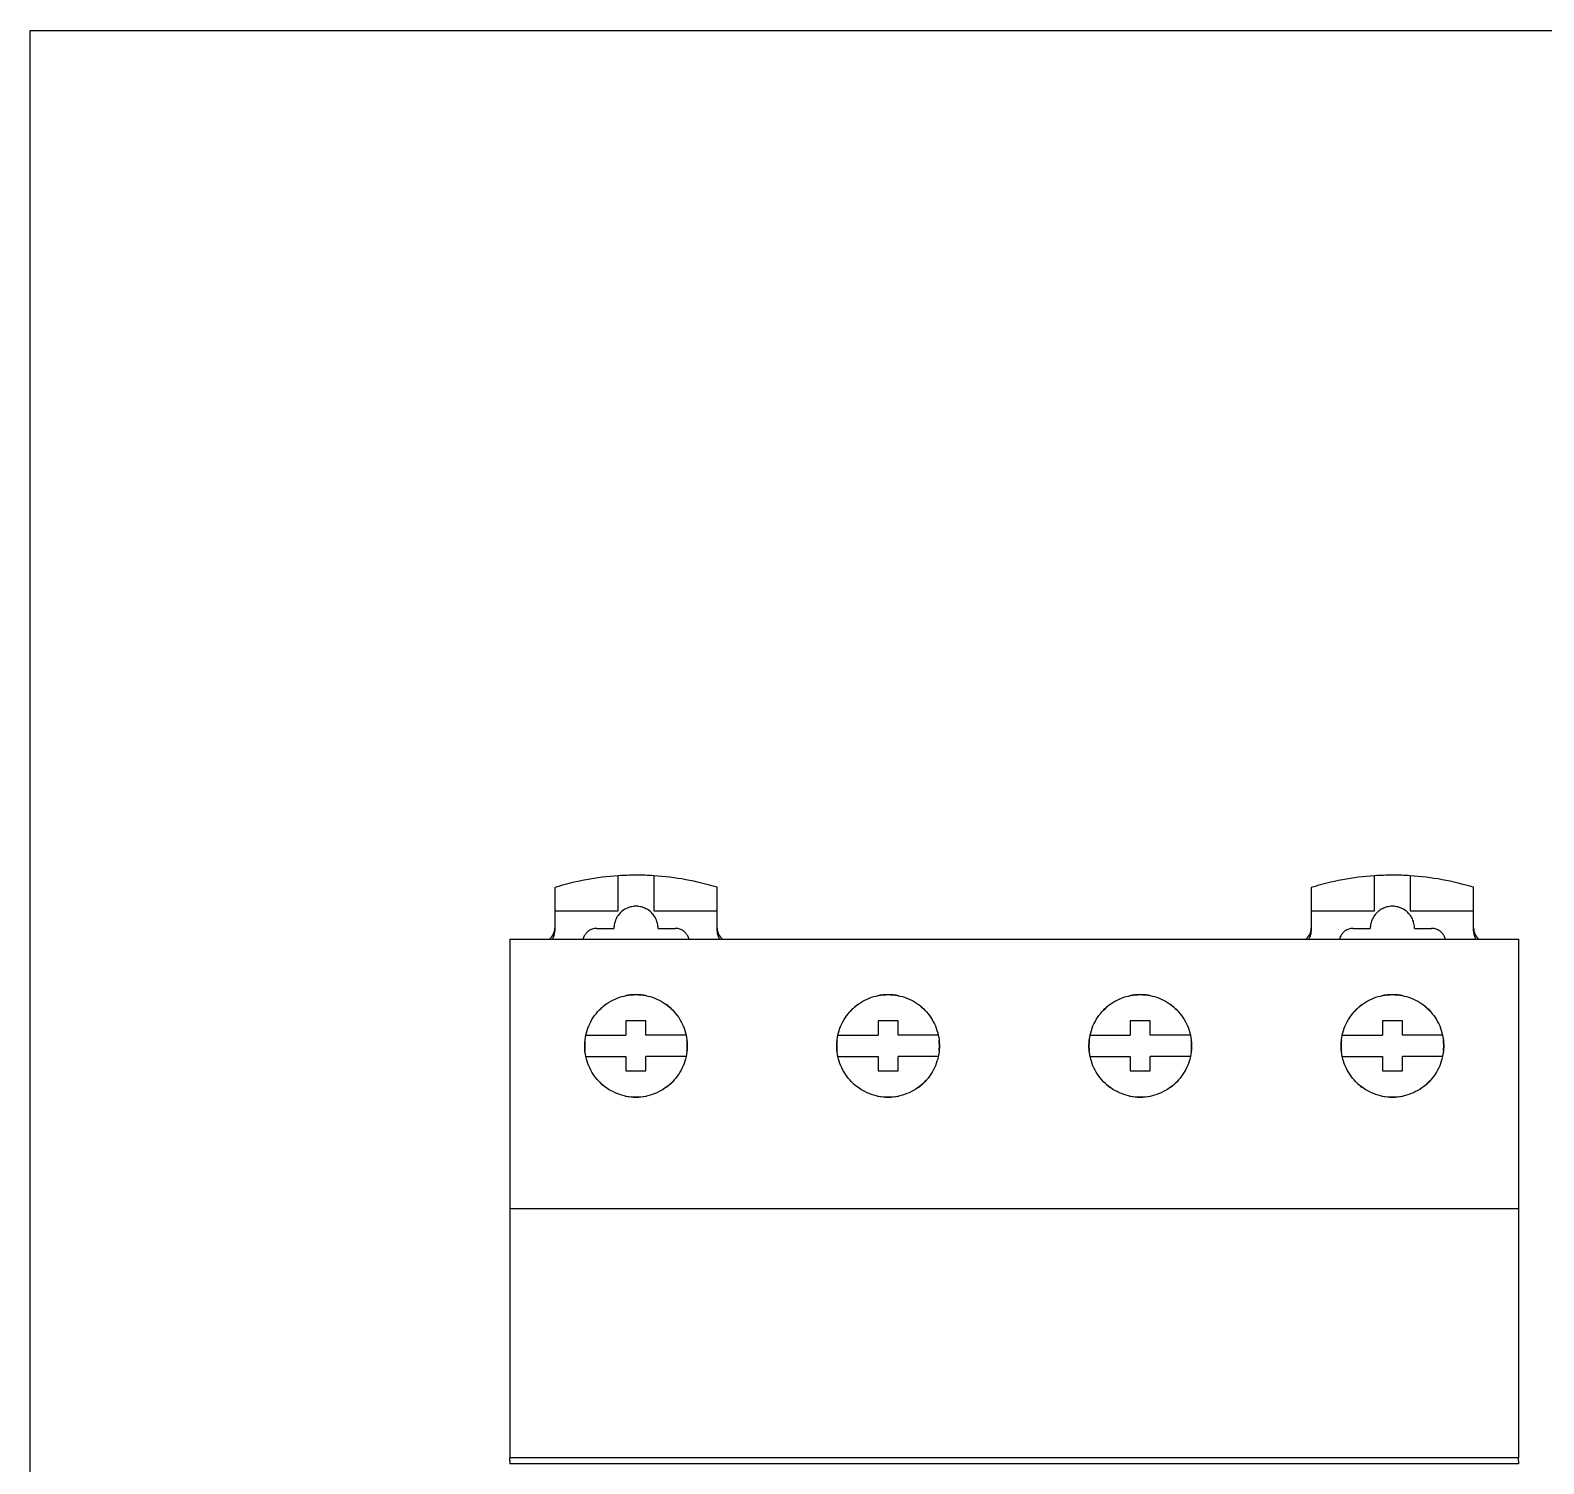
# Model space of a CAD drawing. Header units: millimetres. Extents: x 1019 to 1519, y 1262 to 1448.
# Drawn here: x 1484.95 to 1495.57, y 1376.61 to 1386.67 of the extents above; entities that cross this region are included whole.
import ezdxf

# ---------------------------------------------------------------- set-up
doc = ezdxf.new("R2010")
doc.units = ezdxf.units.MM

msp = doc.modelspace()

# ---------------------------------------------------------------- linework, layer by layer
for p, q in [((1489.074, 1380.494), (1489.074, 1380.74)), ((1489.324, 1380.74), (1489.324, 1380.494)), ((1494.384, 1380.494), (1494.384, 1380.74)), ((1494.634, 1380.74), (1494.634, 1380.494)), ((1488.629, 1380.658), (1488.629, 1380.494)), ((1489.769, 1380.494), (1489.769, 1380.659)), ((1493.939, 1380.658), (1493.939, 1380.494)), ((1495.079, 1380.494), (1495.079, 1380.659)), ((1488.629, 1380.494), (1489.074, 1380.494)), ((1488.629, 1380.494), (1488.629, 1380.351)), ((1488.629, 1380.494), (1489.074, 1380.494)), ((1488.629, 1380.494), (1488.629, 1380.494)), ((1489.074, 1380.494), (1489.074, 1380.494)), ((1489.105, 1380.494), (1489.098, 1380.489)), ((1489.113, 1380.5), (1489.105, 1380.494)), ((1489.121, 1380.505), (1489.113, 1380.5)), ((1489.129, 1380.509), (1489.121, 1380.505)), ((1489.137, 1380.513), (1489.129, 1380.509)), ((1489.145, 1380.516), (1489.137, 1380.513)), ((1489.154, 1380.519), (1489.145, 1380.516)), ((1489.162, 1380.522), (1489.154, 1380.519)), ((1489.17, 1380.523), (1489.162, 1380.522)), ((1489.179, 1380.525), (1489.17, 1380.523)), ((1489.187, 1380.526), (1489.179, 1380.525)), ((1489.195, 1380.526), (1489.187, 1380.526)), ((1489.203, 1380.526), (1489.195, 1380.526)), ((1489.211, 1380.526), (1489.203, 1380.526)), ((1489.219, 1380.525), (1489.211, 1380.526)), ((1489.228, 1380.523), (1489.219, 1380.525)), ((1489.236, 1380.522), (1489.228, 1380.523)), ((1489.245, 1380.519), (1489.236, 1380.522)), ((1489.253, 1380.516), (1489.245, 1380.519)), ((1489.261, 1380.513), (1489.253, 1380.516)), ((1489.269, 1380.509), (1489.261, 1380.513)), ((1489.277, 1380.505), (1489.269, 1380.509)), ((1489.285, 1380.5), (1489.277, 1380.505)), ((1489.293, 1380.494), (1489.285, 1380.5)), ((1489.3, 1380.489), (1489.293, 1380.494)), ((1489.324, 1380.494), (1489.769, 1380.494)), ((1489.324, 1380.494), (1489.769, 1380.494)), ((1489.324, 1380.494), (1489.324, 1380.494)), ((1489.769, 1380.494), (1489.769, 1380.494)), ((1489.769, 1380.351), (1489.769, 1380.494)), ((1493.939, 1380.494), (1494.384, 1380.494)), ((1493.939, 1380.494), (1493.939, 1380.351)), ((1493.939, 1380.494), (1494.384, 1380.494)), ((1493.939, 1380.494), (1493.939, 1380.494)), ((1494.384, 1380.494), (1494.384, 1380.494)), ((1494.415, 1380.494), (1494.408, 1380.489)), ((1494.423, 1380.5), (1494.415, 1380.494)), ((1494.431, 1380.505), (1494.423, 1380.5)), ((1494.439, 1380.509), (1494.431, 1380.505)), ((1494.447, 1380.513), (1494.439, 1380.509)), ((1494.455, 1380.516), (1494.447, 1380.513)), ((1494.464, 1380.519), (1494.455, 1380.516)), ((1494.472, 1380.522), (1494.464, 1380.519)), ((1494.48, 1380.523), (1494.472, 1380.522)), ((1494.489, 1380.525), (1494.48, 1380.523)), ((1494.497, 1380.526), (1494.489, 1380.525)), ((1494.505, 1380.526), (1494.497, 1380.526)), ((1494.513, 1380.526), (1494.505, 1380.526)), ((1494.521, 1380.526), (1494.513, 1380.526)), ((1494.529, 1380.525), (1494.521, 1380.526)), ((1494.538, 1380.523), (1494.529, 1380.525)), ((1494.546, 1380.522), (1494.538, 1380.523)), ((1494.555, 1380.519), (1494.546, 1380.522)), ((1494.563, 1380.516), (1494.555, 1380.519)), ((1494.571, 1380.513), (1494.563, 1380.516)), ((1494.579, 1380.509), (1494.571, 1380.513)), ((1494.587, 1380.505), (1494.579, 1380.509)), ((1494.595, 1380.5), (1494.587, 1380.505)), ((1494.603, 1380.494), (1494.595, 1380.5)), ((1494.61, 1380.489), (1494.603, 1380.494)), ((1494.634, 1380.494), (1495.079, 1380.494)), ((1494.634, 1380.494), (1495.079, 1380.494)), ((1494.634, 1380.494), (1494.634, 1380.494)), ((1495.079, 1380.494), (1495.079, 1380.494)), ((1495.079, 1380.351), (1495.079, 1380.494)), ((1489.045, 1380.387), (1489.044, 1380.379)), ((1489.046, 1380.395), (1489.045, 1380.387)), ((1489.048, 1380.404), (1489.046, 1380.395)), ((1489.05, 1380.412), (1489.048, 1380.404)), ((1489.052, 1380.421), (1489.05, 1380.412)), ((1489.055, 1380.429), (1489.052, 1380.421)), ((1489.059, 1380.437), (1489.055, 1380.429)), ((1489.063, 1380.445), (1489.059, 1380.437)), ((1489.068, 1380.453), (1489.063, 1380.445)), ((1489.073, 1380.461), (1489.068, 1380.453)), ((1489.079, 1380.468), (1489.073, 1380.461)), ((1489.085, 1380.476), (1489.079, 1380.468)), ((1489.091, 1380.482), (1489.085, 1380.476)), ((1489.098, 1380.489), (1489.091, 1380.482)), ((1489.307, 1380.482), (1489.3, 1380.489)), ((1489.313, 1380.476), (1489.307, 1380.482)), ((1489.32, 1380.468), (1489.313, 1380.476)), ((1489.325, 1380.461), (1489.32, 1380.468)), ((1489.33, 1380.453), (1489.325, 1380.461)), ((1489.335, 1380.445), (1489.33, 1380.453)), ((1489.339, 1380.437), (1489.335, 1380.445)), ((1489.343, 1380.429), (1489.339, 1380.437)), ((1489.346, 1380.421), (1489.343, 1380.429)), ((1489.348, 1380.412), (1489.346, 1380.421)), ((1489.35, 1380.404), (1489.348, 1380.412)), ((1489.352, 1380.395), (1489.35, 1380.404)), ((1489.353, 1380.387), (1489.352, 1380.395)), ((1489.354, 1380.379), (1489.353, 1380.387)), ((1494.355, 1380.387), (1494.354, 1380.379)), ((1494.356, 1380.395), (1494.355, 1380.387)), ((1494.358, 1380.404), (1494.356, 1380.395)), ((1494.36, 1380.412), (1494.358, 1380.404)), ((1494.362, 1380.421), (1494.36, 1380.412)), ((1494.365, 1380.429), (1494.362, 1380.421)), ((1494.369, 1380.437), (1494.365, 1380.429)), ((1494.373, 1380.445), (1494.369, 1380.437)), ((1494.378, 1380.453), (1494.373, 1380.445)), ((1494.383, 1380.461), (1494.378, 1380.453)), ((1494.389, 1380.468), (1494.383, 1380.461)), ((1494.395, 1380.476), (1494.389, 1380.468)), ((1494.401, 1380.482), (1494.395, 1380.476)), ((1494.408, 1380.489), (1494.401, 1380.482)), ((1494.617, 1380.482), (1494.61, 1380.489)), ((1494.623, 1380.476), (1494.617, 1380.482)), ((1494.63, 1380.468), (1494.623, 1380.476)), ((1494.635, 1380.461), (1494.63, 1380.468)), ((1494.64, 1380.453), (1494.635, 1380.461)), ((1494.645, 1380.445), (1494.64, 1380.453)), ((1494.649, 1380.437), (1494.645, 1380.445)), ((1494.653, 1380.429), (1494.649, 1380.437)), ((1494.656, 1380.421), (1494.653, 1380.429)), ((1494.658, 1380.412), (1494.656, 1380.421)), ((1494.66, 1380.404), (1494.658, 1380.412)), ((1494.662, 1380.395), (1494.66, 1380.404)), ((1494.663, 1380.387), (1494.662, 1380.395)), ((1494.664, 1380.379), (1494.663, 1380.387)), ((1488.314, 1380.294), (1488.314, 1378.404)), ((1488.314, 1380.294), (1495.394, 1380.294)), ((1488.611, 1380.294), (1488.615, 1380.299)), ((1488.615, 1380.299), (1488.618, 1380.304)), ((1488.618, 1380.304), (1488.62, 1380.31)), ((1488.62, 1380.31), (1488.623, 1380.316)), ((1488.623, 1380.316), (1488.625, 1380.322)), ((1488.625, 1380.322), (1488.627, 1380.328)), ((1488.627, 1380.328), (1488.628, 1380.335)), ((1488.628, 1380.335), (1488.629, 1380.343)), ((1488.629, 1380.343), (1488.629, 1380.351)), ((1488.829, 1380.3), (1488.827, 1380.294)), ((1488.831, 1380.306), (1488.829, 1380.3)), ((1488.833, 1380.312), (1488.831, 1380.306)), ((1488.836, 1380.318), (1488.833, 1380.312)), ((1488.839, 1380.323), (1488.836, 1380.318)), ((1488.842, 1380.328), (1488.839, 1380.323)), ((1488.846, 1380.333), (1488.842, 1380.328)), ((1488.85, 1380.337), (1488.846, 1380.333)), ((1488.854, 1380.342), (1488.85, 1380.337)), ((1488.858, 1380.346), (1488.854, 1380.342)), ((1488.863, 1380.35), (1488.858, 1380.346)), ((1488.868, 1380.354), (1488.863, 1380.35)), ((1488.873, 1380.357), (1488.868, 1380.354)), ((1488.879, 1380.36), (1488.873, 1380.357)), ((1488.885, 1380.363), (1488.879, 1380.36)), ((1488.892, 1380.365), (1488.885, 1380.363)), ((1488.899, 1380.368), (1488.892, 1380.365)), ((1488.907, 1380.369), (1488.899, 1380.368)), ((1488.915, 1380.37), (1488.907, 1380.369)), ((1488.924, 1380.371), (1488.915, 1380.37)), ((1488.924, 1380.371), (1489.044, 1380.371)), ((1489.044, 1380.379), (1489.044, 1380.371)), ((1489.354, 1380.371), (1489.354, 1380.379)), ((1489.354, 1380.371), (1489.474, 1380.371)), ((1489.483, 1380.37), (1489.474, 1380.371)), ((1489.492, 1380.369), (1489.483, 1380.37)), ((1489.499, 1380.368), (1489.492, 1380.369)), ((1489.506, 1380.365), (1489.499, 1380.368)), ((1489.513, 1380.363), (1489.506, 1380.365)), ((1489.519, 1380.36), (1489.513, 1380.363)), ((1489.525, 1380.357), (1489.519, 1380.36)), ((1489.53, 1380.354), (1489.525, 1380.357)), ((1489.535, 1380.35), (1489.53, 1380.354)), ((1489.54, 1380.346), (1489.535, 1380.35)), ((1489.544, 1380.342), (1489.54, 1380.346)), ((1489.548, 1380.337), (1489.544, 1380.342)), ((1489.552, 1380.333), (1489.548, 1380.337)), ((1489.556, 1380.328), (1489.552, 1380.333)), ((1489.559, 1380.323), (1489.556, 1380.328)), ((1489.562, 1380.318), (1489.559, 1380.323)), ((1489.565, 1380.312), (1489.562, 1380.318)), ((1489.567, 1380.306), (1489.565, 1380.312)), ((1489.57, 1380.3), (1489.567, 1380.306)), ((1489.571, 1380.294), (1489.57, 1380.3)), ((1489.769, 1380.351), (1489.769, 1380.343)), ((1489.769, 1380.343), (1489.77, 1380.335)), ((1489.77, 1380.335), (1489.771, 1380.328)), ((1489.771, 1380.328), (1489.773, 1380.322)), ((1489.773, 1380.322), (1489.775, 1380.316)), ((1489.775, 1380.316), (1489.778, 1380.31)), ((1489.778, 1380.31), (1489.78, 1380.304)), ((1489.78, 1380.304), (1489.783, 1380.299)), ((1489.783, 1380.299), (1489.787, 1380.294)), ((1493.921, 1380.294), (1493.925, 1380.299)), ((1493.925, 1380.299), (1493.928, 1380.304)), ((1493.928, 1380.304), (1493.93, 1380.31)), ((1493.93, 1380.31), (1493.933, 1380.316)), ((1493.933, 1380.316), (1493.935, 1380.322)), ((1493.935, 1380.322), (1493.937, 1380.328)), ((1493.937, 1380.328), (1493.938, 1380.335)), ((1493.938, 1380.335), (1493.939, 1380.343)), ((1493.939, 1380.343), (1493.939, 1380.351)), ((1494.139, 1380.3), (1494.137, 1380.294)), ((1494.141, 1380.306), (1494.139, 1380.3)), ((1494.143, 1380.312), (1494.141, 1380.306)), ((1494.146, 1380.318), (1494.143, 1380.312)), ((1494.149, 1380.323), (1494.146, 1380.318)), ((1494.152, 1380.328), (1494.149, 1380.323)), ((1494.156, 1380.333), (1494.152, 1380.328)), ((1494.16, 1380.337), (1494.156, 1380.333)), ((1494.164, 1380.342), (1494.16, 1380.337)), ((1494.168, 1380.346), (1494.164, 1380.342)), ((1494.173, 1380.35), (1494.168, 1380.346)), ((1494.178, 1380.354), (1494.173, 1380.35)), ((1494.183, 1380.357), (1494.178, 1380.354)), ((1494.189, 1380.36), (1494.183, 1380.357)), ((1494.195, 1380.363), (1494.189, 1380.36)), ((1494.202, 1380.365), (1494.195, 1380.363)), ((1494.209, 1380.368), (1494.202, 1380.365)), ((1494.217, 1380.369), (1494.209, 1380.368)), ((1494.225, 1380.37), (1494.217, 1380.369)), ((1494.234, 1380.371), (1494.225, 1380.37)), ((1494.234, 1380.371), (1494.354, 1380.371)), ((1494.354, 1380.379), (1494.354, 1380.371)), ((1494.664, 1380.371), (1494.664, 1380.379)), ((1494.664, 1380.371), (1494.784, 1380.371)), ((1494.793, 1380.37), (1494.784, 1380.371)), ((1494.802, 1380.369), (1494.793, 1380.37)), ((1494.809, 1380.368), (1494.802, 1380.369)), ((1494.816, 1380.365), (1494.809, 1380.368)), ((1494.823, 1380.363), (1494.816, 1380.365)), ((1494.829, 1380.36), (1494.823, 1380.363)), ((1494.835, 1380.357), (1494.829, 1380.36)), ((1494.84, 1380.354), (1494.835, 1380.357)), ((1494.845, 1380.35), (1494.84, 1380.354)), ((1494.85, 1380.346), (1494.845, 1380.35)), ((1494.854, 1380.342), (1494.85, 1380.346)), ((1494.858, 1380.337), (1494.854, 1380.342)), ((1494.862, 1380.333), (1494.858, 1380.337)), ((1494.866, 1380.328), (1494.862, 1380.333)), ((1494.869, 1380.323), (1494.866, 1380.328)), ((1494.872, 1380.318), (1494.869, 1380.323)), ((1494.875, 1380.312), (1494.872, 1380.318)), ((1494.877, 1380.306), (1494.875, 1380.312)), ((1494.88, 1380.3), (1494.877, 1380.306)), ((1494.881, 1380.294), (1494.88, 1380.3)), ((1495.079, 1380.351), (1495.079, 1380.343)), ((1495.079, 1380.343), (1495.08, 1380.335)), ((1495.08, 1380.335), (1495.081, 1380.328)), ((1495.081, 1380.328), (1495.083, 1380.322)), ((1495.083, 1380.322), (1495.085, 1380.316)), ((1495.085, 1380.316), (1495.088, 1380.31)), ((1495.088, 1380.31), (1495.09, 1380.304)), ((1495.09, 1380.304), (1495.093, 1380.299)), ((1495.093, 1380.299), (1495.097, 1380.294)), ((1495.394, 1380.294), (1495.394, 1378.404)), ((1489.007, 1379.85), (1489.022, 1379.859)), ((1489.022, 1379.859), (1489.036, 1379.867)), ((1489.036, 1379.867), (1489.052, 1379.874)), ((1489.052, 1379.874), (1489.067, 1379.881)), ((1489.067, 1379.881), (1489.083, 1379.887)), ((1489.083, 1379.887), (1489.099, 1379.892)), ((1489.099, 1379.892), (1489.116, 1379.896)), ((1489.116, 1379.896), (1489.132, 1379.9)), ((1489.132, 1379.9), (1489.149, 1379.902)), ((1489.149, 1379.902), (1489.165, 1379.904)), ((1489.165, 1379.904), (1489.182, 1379.905)), ((1489.182, 1379.905), (1489.199, 1379.906)), ((1489.199, 1379.906), (1489.216, 1379.905)), ((1489.216, 1379.905), (1489.233, 1379.904)), ((1489.233, 1379.904), (1489.249, 1379.902)), ((1489.249, 1379.902), (1489.266, 1379.9)), ((1489.266, 1379.9), (1489.282, 1379.896)), ((1489.282, 1379.896), (1489.299, 1379.892)), ((1489.299, 1379.892), (1489.315, 1379.887)), ((1489.315, 1379.887), (1489.331, 1379.881)), ((1489.331, 1379.881), (1489.346, 1379.874)), ((1489.346, 1379.874), (1489.362, 1379.867)), ((1489.362, 1379.867), (1489.376, 1379.859)), ((1489.376, 1379.859), (1489.391, 1379.85)), ((1490.777, 1379.85), (1490.791, 1379.859)), ((1490.791, 1379.859), (1490.806, 1379.867)), ((1490.806, 1379.867), (1490.822, 1379.874)), ((1490.822, 1379.874), (1490.837, 1379.881)), ((1490.837, 1379.881), (1490.853, 1379.887)), ((1490.853, 1379.887), (1490.869, 1379.892)), ((1490.869, 1379.892), (1490.886, 1379.896)), ((1490.886, 1379.896), (1490.902, 1379.9)), ((1490.902, 1379.9), (1490.919, 1379.902)), ((1490.919, 1379.902), (1490.935, 1379.904)), ((1490.935, 1379.904), (1490.952, 1379.905)), ((1490.952, 1379.905), (1490.969, 1379.906)), ((1490.969, 1379.906), (1490.986, 1379.905)), ((1490.986, 1379.905), (1491.003, 1379.904)), ((1491.003, 1379.904), (1491.019, 1379.902)), ((1491.019, 1379.902), (1491.036, 1379.9)), ((1491.036, 1379.9), (1491.052, 1379.896)), ((1491.052, 1379.896), (1491.069, 1379.892)), ((1491.069, 1379.892), (1491.085, 1379.887)), ((1491.085, 1379.887), (1491.101, 1379.881)), ((1491.101, 1379.881), (1491.116, 1379.874)), ((1491.116, 1379.874), (1491.132, 1379.867)), ((1491.132, 1379.867), (1491.147, 1379.859)), ((1491.147, 1379.859), (1491.161, 1379.85)), ((1492.547, 1379.85), (1492.561, 1379.859)), ((1492.561, 1379.859), (1492.576, 1379.867)), ((1492.576, 1379.867), (1492.592, 1379.874)), ((1492.592, 1379.874), (1492.607, 1379.881)), ((1492.607, 1379.881), (1492.623, 1379.887)), ((1492.623, 1379.887), (1492.639, 1379.892)), ((1492.639, 1379.892), (1492.656, 1379.896)), ((1492.656, 1379.896), (1492.672, 1379.9)), ((1492.672, 1379.9), (1492.689, 1379.902)), ((1492.689, 1379.902), (1492.705, 1379.904)), ((1492.705, 1379.904), (1492.722, 1379.905)), ((1492.722, 1379.905), (1492.739, 1379.906)), ((1492.739, 1379.906), (1492.756, 1379.905)), ((1492.756, 1379.905), (1492.773, 1379.904)), ((1492.773, 1379.904), (1492.789, 1379.902)), ((1492.789, 1379.902), (1492.806, 1379.9)), ((1492.806, 1379.9), (1492.822, 1379.896)), ((1492.822, 1379.896), (1492.839, 1379.892)), ((1492.839, 1379.892), (1492.855, 1379.887)), ((1492.855, 1379.887), (1492.871, 1379.881)), ((1492.871, 1379.881), (1492.886, 1379.874)), ((1492.886, 1379.874), (1492.902, 1379.867)), ((1492.902, 1379.867), (1492.917, 1379.859)), ((1492.917, 1379.859), (1492.931, 1379.85)), ((1494.317, 1379.85), (1494.331, 1379.859)), ((1494.331, 1379.859), (1494.346, 1379.867)), ((1494.346, 1379.867), (1494.362, 1379.874)), ((1494.362, 1379.874), (1494.377, 1379.881)), ((1494.377, 1379.881), (1494.393, 1379.887)), ((1494.393, 1379.887), (1494.409, 1379.892)), ((1494.409, 1379.892), (1494.426, 1379.896)), ((1494.426, 1379.896), (1494.442, 1379.9)), ((1494.442, 1379.9), (1494.459, 1379.902)), ((1494.459, 1379.902), (1494.475, 1379.904)), ((1494.475, 1379.904), (1494.492, 1379.905)), ((1494.492, 1379.905), (1494.509, 1379.906)), ((1494.509, 1379.906), (1494.526, 1379.905)), ((1494.526, 1379.905), (1494.543, 1379.904)), ((1494.543, 1379.904), (1494.559, 1379.902)), ((1494.559, 1379.902), (1494.576, 1379.9)), ((1494.576, 1379.9), (1494.592, 1379.896)), ((1494.592, 1379.896), (1494.609, 1379.892)), ((1494.609, 1379.892), (1494.625, 1379.887)), ((1494.625, 1379.887), (1494.641, 1379.881)), ((1494.641, 1379.881), (1494.656, 1379.874)), ((1494.656, 1379.874), (1494.672, 1379.867)), ((1494.672, 1379.867), (1494.687, 1379.859)), ((1494.687, 1379.859), (1494.701, 1379.85)), ((1488.899, 1379.745), (1488.909, 1379.759)), ((1488.909, 1379.759), (1488.919, 1379.772)), ((1488.919, 1379.772), (1488.93, 1379.785)), ((1488.93, 1379.785), (1488.942, 1379.798)), ((1488.942, 1379.798), (1488.954, 1379.809)), ((1488.954, 1379.809), (1488.966, 1379.821)), ((1488.966, 1379.821), (1488.979, 1379.831)), ((1488.979, 1379.831), (1488.993, 1379.841)), ((1488.993, 1379.841), (1489.007, 1379.85)), ((1489.391, 1379.85), (1489.405, 1379.841)), ((1489.405, 1379.841), (1489.419, 1379.831)), ((1489.419, 1379.831), (1489.432, 1379.821)), ((1489.432, 1379.821), (1489.444, 1379.809)), ((1489.444, 1379.809), (1489.456, 1379.798)), ((1489.456, 1379.798), (1489.468, 1379.785)), ((1489.468, 1379.785), (1489.479, 1379.772)), ((1489.479, 1379.772), (1489.489, 1379.759)), ((1489.489, 1379.759), (1489.499, 1379.745)), ((1490.669, 1379.745), (1490.679, 1379.759)), ((1490.679, 1379.759), (1490.689, 1379.772)), ((1490.689, 1379.772), (1490.7, 1379.785)), ((1490.7, 1379.785), (1490.711, 1379.797)), ((1490.711, 1379.797), (1490.724, 1379.809)), ((1490.724, 1379.809), (1490.736, 1379.82)), ((1490.736, 1379.82), (1490.749, 1379.831)), ((1490.749, 1379.831), (1490.763, 1379.841)), ((1490.763, 1379.841), (1490.777, 1379.85)), ((1491.161, 1379.85), (1491.175, 1379.841)), ((1491.175, 1379.841), (1491.189, 1379.831)), ((1491.189, 1379.831), (1491.202, 1379.82)), ((1491.202, 1379.82), (1491.214, 1379.809)), ((1491.214, 1379.809), (1491.227, 1379.797)), ((1491.227, 1379.797), (1491.238, 1379.785)), ((1491.238, 1379.785), (1491.249, 1379.772)), ((1491.249, 1379.772), (1491.259, 1379.759)), ((1491.259, 1379.759), (1491.269, 1379.745)), ((1492.439, 1379.745), (1492.449, 1379.759)), ((1492.449, 1379.759), (1492.459, 1379.772)), ((1492.459, 1379.772), (1492.47, 1379.785)), ((1492.47, 1379.785), (1492.481, 1379.797)), ((1492.481, 1379.797), (1492.494, 1379.809)), ((1492.494, 1379.809), (1492.506, 1379.82)), ((1492.506, 1379.82), (1492.519, 1379.831)), ((1492.519, 1379.831), (1492.533, 1379.841)), ((1492.533, 1379.841), (1492.547, 1379.85)), ((1492.931, 1379.85), (1492.945, 1379.841)), ((1492.945, 1379.841), (1492.959, 1379.831)), ((1492.959, 1379.831), (1492.972, 1379.82)), ((1492.972, 1379.82), (1492.984, 1379.809)), ((1492.984, 1379.809), (1492.996, 1379.798)), ((1492.996, 1379.798), (1493.008, 1379.785)), ((1493.008, 1379.785), (1493.019, 1379.772)), ((1493.019, 1379.772), (1493.029, 1379.759)), ((1493.029, 1379.759), (1493.039, 1379.745)), ((1494.209, 1379.745), (1494.219, 1379.759)), ((1494.219, 1379.759), (1494.229, 1379.772)), ((1494.229, 1379.772), (1494.24, 1379.785)), ((1494.24, 1379.785), (1494.252, 1379.797)), ((1494.252, 1379.797), (1494.264, 1379.809)), ((1494.264, 1379.809), (1494.276, 1379.82)), ((1494.276, 1379.82), (1494.289, 1379.831)), ((1494.289, 1379.831), (1494.303, 1379.841)), ((1494.303, 1379.841), (1494.317, 1379.85)), ((1494.701, 1379.85), (1494.715, 1379.841)), ((1494.715, 1379.841), (1494.729, 1379.831)), ((1494.729, 1379.831), (1494.742, 1379.82)), ((1494.742, 1379.82), (1494.754, 1379.809)), ((1494.754, 1379.809), (1494.766, 1379.798)), ((1494.766, 1379.798), (1494.778, 1379.785)), ((1494.778, 1379.785), (1494.789, 1379.772)), ((1494.789, 1379.772), (1494.799, 1379.759)), ((1494.799, 1379.759), (1494.809, 1379.745)), ((1488.851, 1379.638), (1488.856, 1379.654)), ((1488.856, 1379.654), (1488.861, 1379.67)), ((1488.861, 1379.67), (1488.867, 1379.686)), ((1488.867, 1379.686), (1488.874, 1379.701)), ((1488.874, 1379.701), (1488.882, 1379.716)), ((1488.882, 1379.716), (1488.89, 1379.731)), ((1488.89, 1379.731), (1488.899, 1379.745)), ((1489.129, 1379.721), (1489.129, 1379.621)), ((1489.269, 1379.721), (1489.129, 1379.721)), ((1489.269, 1379.621), (1489.269, 1379.721)), ((1489.499, 1379.745), (1489.508, 1379.731)), ((1489.508, 1379.731), (1489.516, 1379.716)), ((1489.516, 1379.716), (1489.524, 1379.701)), ((1489.524, 1379.701), (1489.531, 1379.686)), ((1489.531, 1379.686), (1489.537, 1379.67)), ((1489.537, 1379.67), (1489.542, 1379.654)), ((1489.542, 1379.654), (1489.547, 1379.638)), ((1490.621, 1379.638), (1490.626, 1379.654)), ((1490.626, 1379.654), (1490.631, 1379.67)), ((1490.631, 1379.67), (1490.637, 1379.686)), ((1490.637, 1379.686), (1490.644, 1379.701)), ((1490.644, 1379.701), (1490.652, 1379.716)), ((1490.652, 1379.716), (1490.66, 1379.731)), ((1490.66, 1379.731), (1490.669, 1379.745)), ((1490.899, 1379.721), (1490.899, 1379.621)), ((1491.039, 1379.721), (1490.899, 1379.721)), ((1491.039, 1379.621), (1491.039, 1379.721)), ((1491.269, 1379.745), (1491.278, 1379.731)), ((1491.278, 1379.731), (1491.286, 1379.716)), ((1491.286, 1379.716), (1491.294, 1379.701)), ((1491.294, 1379.701), (1491.301, 1379.686)), ((1491.301, 1379.686), (1491.307, 1379.67)), ((1491.307, 1379.67), (1491.312, 1379.654)), ((1491.312, 1379.654), (1491.317, 1379.638)), ((1492.391, 1379.638), (1492.396, 1379.654)), ((1492.396, 1379.654), (1492.401, 1379.67)), ((1492.401, 1379.67), (1492.407, 1379.686)), ((1492.407, 1379.686), (1492.414, 1379.701)), ((1492.414, 1379.701), (1492.422, 1379.716)), ((1492.422, 1379.716), (1492.43, 1379.731)), ((1492.43, 1379.731), (1492.439, 1379.745)), ((1492.669, 1379.721), (1492.669, 1379.621)), ((1492.809, 1379.721), (1492.669, 1379.721)), ((1492.809, 1379.621), (1492.809, 1379.721)), ((1493.039, 1379.745), (1493.048, 1379.731)), ((1493.048, 1379.731), (1493.056, 1379.716)), ((1493.056, 1379.716), (1493.064, 1379.701)), ((1493.064, 1379.701), (1493.071, 1379.686)), ((1493.071, 1379.686), (1493.077, 1379.67)), ((1493.077, 1379.67), (1493.082, 1379.654)), ((1493.082, 1379.654), (1493.087, 1379.638)), ((1494.161, 1379.638), (1494.166, 1379.654)), ((1494.166, 1379.654), (1494.171, 1379.67)), ((1494.171, 1379.67), (1494.177, 1379.686)), ((1494.177, 1379.686), (1494.184, 1379.701)), ((1494.184, 1379.701), (1494.192, 1379.716)), ((1494.192, 1379.716), (1494.2, 1379.731)), ((1494.2, 1379.731), (1494.209, 1379.745)), ((1494.439, 1379.721), (1494.439, 1379.621)), ((1494.579, 1379.721), (1494.439, 1379.721)), ((1494.579, 1379.621), (1494.579, 1379.721)), ((1494.809, 1379.745), (1494.818, 1379.731)), ((1494.818, 1379.731), (1494.826, 1379.716)), ((1494.826, 1379.716), (1494.834, 1379.701)), ((1494.834, 1379.701), (1494.841, 1379.686)), ((1494.841, 1379.686), (1494.847, 1379.67)), ((1494.847, 1379.67), (1494.852, 1379.654)), ((1494.852, 1379.654), (1494.857, 1379.638)), ((1488.839, 1379.555), (1488.84, 1379.571)), ((1488.839, 1379.538), (1488.839, 1379.555)), ((1488.84, 1379.521), (1488.839, 1379.538)), ((1488.84, 1379.571), (1488.842, 1379.588)), ((1488.842, 1379.588), (1488.844, 1379.605)), ((1488.844, 1379.605), (1488.847, 1379.622)), ((1488.847, 1379.622), (1488.851, 1379.638)), ((1488.847, 1379.621), (1489.129, 1379.621)), ((1489.551, 1379.621), (1489.269, 1379.621)), ((1489.547, 1379.638), (1489.551, 1379.622)), ((1489.551, 1379.622), (1489.554, 1379.605)), ((1489.554, 1379.605), (1489.557, 1379.588)), ((1489.557, 1379.588), (1489.558, 1379.571)), ((1489.558, 1379.571), (1489.559, 1379.555)), ((1489.559, 1379.538), (1489.558, 1379.521)), ((1489.559, 1379.555), (1489.559, 1379.538)), ((1490.609, 1379.554), (1490.61, 1379.571)), ((1490.609, 1379.538), (1490.609, 1379.554)), ((1490.61, 1379.521), (1490.609, 1379.538)), ((1490.61, 1379.571), (1490.611, 1379.588)), ((1490.611, 1379.588), (1490.614, 1379.605)), ((1490.614, 1379.605), (1490.617, 1379.621)), ((1490.617, 1379.621), (1490.621, 1379.638)), ((1490.617, 1379.621), (1490.899, 1379.621)), ((1491.321, 1379.621), (1491.039, 1379.621)), ((1491.317, 1379.638), (1491.321, 1379.622)), ((1491.321, 1379.622), (1491.324, 1379.605)), ((1491.324, 1379.605), (1491.327, 1379.588)), ((1491.327, 1379.588), (1491.328, 1379.571)), ((1491.328, 1379.571), (1491.329, 1379.555)), ((1491.329, 1379.538), (1491.328, 1379.521)), ((1491.329, 1379.555), (1491.329, 1379.538)), ((1492.379, 1379.554), (1492.38, 1379.571)), ((1492.379, 1379.537), (1492.379, 1379.554)), ((1492.38, 1379.521), (1492.379, 1379.537)), ((1492.38, 1379.571), (1492.381, 1379.588)), ((1492.381, 1379.588), (1492.384, 1379.605)), ((1492.384, 1379.605), (1492.387, 1379.621)), ((1492.387, 1379.621), (1492.391, 1379.638)), ((1492.387, 1379.621), (1492.669, 1379.621)), ((1493.091, 1379.621), (1492.809, 1379.621)), ((1493.087, 1379.638), (1493.091, 1379.622)), ((1493.091, 1379.622), (1493.094, 1379.605)), ((1493.094, 1379.605), (1493.097, 1379.588)), ((1493.097, 1379.588), (1493.098, 1379.571)), ((1493.098, 1379.571), (1493.099, 1379.555)), ((1493.099, 1379.538), (1493.098, 1379.521)), ((1493.099, 1379.555), (1493.099, 1379.538)), ((1494.149, 1379.554), (1494.15, 1379.571)), ((1494.149, 1379.537), (1494.149, 1379.554)), ((1494.15, 1379.521), (1494.149, 1379.537)), ((1494.15, 1379.571), (1494.151, 1379.588)), ((1494.151, 1379.588), (1494.154, 1379.605)), ((1494.154, 1379.605), (1494.157, 1379.621)), ((1494.157, 1379.621), (1494.161, 1379.638)), ((1494.157, 1379.621), (1494.439, 1379.621)), ((1494.861, 1379.621), (1494.579, 1379.621)), ((1494.857, 1379.638), (1494.861, 1379.622)), ((1494.861, 1379.622), (1494.864, 1379.605)), ((1494.864, 1379.605), (1494.867, 1379.588)), ((1494.867, 1379.588), (1494.868, 1379.571)), ((1494.868, 1379.571), (1494.869, 1379.555)), ((1494.869, 1379.538), (1494.868, 1379.521)), ((1494.869, 1379.555), (1494.869, 1379.538)), ((1488.841, 1379.504), (1488.84, 1379.521)), ((1488.844, 1379.487), (1488.841, 1379.504)), ((1488.847, 1379.471), (1488.844, 1379.487)), ((1488.851, 1379.454), (1488.847, 1379.471)), ((1488.847, 1379.471), (1489.129, 1379.471)), ((1488.856, 1379.438), (1488.851, 1379.454)), ((1488.861, 1379.422), (1488.856, 1379.438)), ((1489.129, 1379.471), (1489.129, 1379.371)), ((1489.551, 1379.471), (1489.269, 1379.471)), ((1489.269, 1379.371), (1489.269, 1379.471)), ((1489.542, 1379.438), (1489.537, 1379.422)), ((1489.547, 1379.454), (1489.542, 1379.438)), ((1489.551, 1379.471), (1489.547, 1379.454)), ((1489.554, 1379.487), (1489.551, 1379.471)), ((1489.557, 1379.504), (1489.554, 1379.487)), ((1489.558, 1379.521), (1489.557, 1379.504)), ((1490.611, 1379.504), (1490.61, 1379.521)), ((1490.614, 1379.487), (1490.611, 1379.504)), ((1490.617, 1379.471), (1490.614, 1379.487)), ((1490.621, 1379.454), (1490.617, 1379.471)), ((1490.617, 1379.471), (1490.899, 1379.471)), ((1490.626, 1379.438), (1490.621, 1379.454)), ((1490.631, 1379.422), (1490.626, 1379.438)), ((1490.899, 1379.471), (1490.899, 1379.371)), ((1491.321, 1379.471), (1491.039, 1379.471)), ((1491.039, 1379.371), (1491.039, 1379.471)), ((1491.312, 1379.438), (1491.307, 1379.422)), ((1491.317, 1379.454), (1491.312, 1379.438)), ((1491.321, 1379.471), (1491.317, 1379.454)), ((1491.324, 1379.487), (1491.321, 1379.471)), ((1491.327, 1379.504), (1491.324, 1379.487)), ((1491.328, 1379.521), (1491.327, 1379.504)), ((1492.381, 1379.504), (1492.38, 1379.521)), ((1492.384, 1379.487), (1492.381, 1379.504)), ((1492.387, 1379.471), (1492.384, 1379.487)), ((1492.391, 1379.454), (1492.387, 1379.471)), ((1492.387, 1379.471), (1492.669, 1379.471)), ((1492.396, 1379.438), (1492.391, 1379.454)), ((1492.401, 1379.422), (1492.396, 1379.438)), ((1492.669, 1379.471), (1492.669, 1379.371)), ((1493.091, 1379.471), (1492.809, 1379.471)), ((1492.809, 1379.371), (1492.809, 1379.471)), ((1493.082, 1379.438), (1493.077, 1379.422)), ((1493.087, 1379.454), (1493.082, 1379.438)), ((1493.091, 1379.471), (1493.087, 1379.454)), ((1493.094, 1379.487), (1493.091, 1379.471)), ((1493.097, 1379.504), (1493.094, 1379.487)), ((1493.098, 1379.521), (1493.097, 1379.504)), ((1494.151, 1379.504), (1494.15, 1379.521)), ((1494.154, 1379.487), (1494.151, 1379.504)), ((1494.157, 1379.471), (1494.154, 1379.487)), ((1494.161, 1379.454), (1494.157, 1379.471)), ((1494.157, 1379.471), (1494.439, 1379.471)), ((1494.166, 1379.438), (1494.161, 1379.454)), ((1494.171, 1379.422), (1494.166, 1379.438)), ((1494.439, 1379.471), (1494.439, 1379.371)), ((1494.861, 1379.471), (1494.579, 1379.471)), ((1494.579, 1379.371), (1494.579, 1379.471)), ((1494.852, 1379.438), (1494.847, 1379.422)), ((1494.857, 1379.454), (1494.852, 1379.438)), ((1494.861, 1379.471), (1494.857, 1379.454)), ((1494.864, 1379.487), (1494.861, 1379.471)), ((1494.867, 1379.504), (1494.864, 1379.487)), ((1494.868, 1379.521), (1494.867, 1379.504)), ((1488.867, 1379.406), (1488.861, 1379.422)), ((1488.874, 1379.391), (1488.867, 1379.406)), ((1488.882, 1379.376), (1488.874, 1379.391)), ((1488.89, 1379.361), (1488.882, 1379.376)), ((1488.899, 1379.347), (1488.89, 1379.361)), ((1488.909, 1379.333), (1488.899, 1379.347)), ((1488.919, 1379.32), (1488.909, 1379.333)), ((1489.129, 1379.371), (1489.269, 1379.371)), ((1489.489, 1379.333), (1489.479, 1379.32)), ((1489.499, 1379.347), (1489.489, 1379.333)), ((1489.508, 1379.361), (1489.499, 1379.347)), ((1489.516, 1379.376), (1489.508, 1379.361)), ((1489.524, 1379.391), (1489.516, 1379.376)), ((1489.531, 1379.406), (1489.524, 1379.391)), ((1489.537, 1379.422), (1489.531, 1379.406)), ((1490.637, 1379.406), (1490.631, 1379.422)), ((1490.644, 1379.391), (1490.637, 1379.406)), ((1490.652, 1379.376), (1490.644, 1379.391)), ((1490.66, 1379.361), (1490.652, 1379.376)), ((1490.669, 1379.347), (1490.66, 1379.361)), ((1490.679, 1379.333), (1490.669, 1379.347)), ((1490.689, 1379.32), (1490.679, 1379.333)), ((1490.899, 1379.371), (1491.039, 1379.371)), ((1491.259, 1379.333), (1491.249, 1379.32)), ((1491.269, 1379.347), (1491.259, 1379.333)), ((1491.278, 1379.361), (1491.269, 1379.347)), ((1491.286, 1379.376), (1491.278, 1379.361)), ((1491.294, 1379.391), (1491.286, 1379.376)), ((1491.301, 1379.406), (1491.294, 1379.391)), ((1491.307, 1379.422), (1491.301, 1379.406)), ((1492.407, 1379.406), (1492.401, 1379.422)), ((1492.414, 1379.391), (1492.407, 1379.406)), ((1492.422, 1379.376), (1492.414, 1379.391)), ((1492.43, 1379.361), (1492.422, 1379.376)), ((1492.439, 1379.347), (1492.43, 1379.361)), ((1492.449, 1379.333), (1492.439, 1379.347)), ((1492.459, 1379.32), (1492.449, 1379.333)), ((1492.669, 1379.371), (1492.809, 1379.371)), ((1493.029, 1379.333), (1493.019, 1379.32)), ((1493.039, 1379.347), (1493.029, 1379.333)), ((1493.048, 1379.361), (1493.039, 1379.347)), ((1493.056, 1379.376), (1493.048, 1379.361)), ((1493.064, 1379.391), (1493.056, 1379.376)), ((1493.071, 1379.406), (1493.064, 1379.391)), ((1493.077, 1379.422), (1493.071, 1379.406)), ((1494.177, 1379.406), (1494.171, 1379.422)), ((1494.184, 1379.391), (1494.177, 1379.406)), ((1494.192, 1379.376), (1494.184, 1379.391)), ((1494.2, 1379.361), (1494.192, 1379.376)), ((1494.209, 1379.347), (1494.2, 1379.361)), ((1494.219, 1379.333), (1494.209, 1379.347)), ((1494.229, 1379.32), (1494.219, 1379.333)), ((1494.439, 1379.371), (1494.579, 1379.371)), ((1494.799, 1379.333), (1494.789, 1379.32)), ((1494.809, 1379.347), (1494.799, 1379.333)), ((1494.818, 1379.361), (1494.809, 1379.347)), ((1494.826, 1379.376), (1494.818, 1379.361)), ((1494.834, 1379.391), (1494.826, 1379.376)), ((1494.841, 1379.406), (1494.834, 1379.391)), ((1494.847, 1379.422), (1494.841, 1379.406)), ((1488.93, 1379.307), (1488.919, 1379.32)), ((1488.942, 1379.294), (1488.93, 1379.307)), ((1488.954, 1379.283), (1488.942, 1379.294)), ((1488.966, 1379.271), (1488.954, 1379.283)), ((1488.979, 1379.261), (1488.966, 1379.271)), ((1488.993, 1379.251), (1488.979, 1379.261)), ((1489.007, 1379.241), (1488.993, 1379.251)), ((1489.021, 1379.233), (1489.007, 1379.241)), ((1489.036, 1379.225), (1489.021, 1379.233)), ((1489.052, 1379.217), (1489.036, 1379.225)), ((1489.067, 1379.211), (1489.052, 1379.217)), ((1489.346, 1379.217), (1489.331, 1379.211)), ((1489.362, 1379.225), (1489.346, 1379.217)), ((1489.377, 1379.233), (1489.362, 1379.225)), ((1489.391, 1379.241), (1489.377, 1379.233)), ((1489.405, 1379.251), (1489.391, 1379.241)), ((1489.419, 1379.261), (1489.405, 1379.251)), ((1489.432, 1379.271), (1489.419, 1379.261)), ((1489.445, 1379.283), (1489.432, 1379.271)), ((1489.457, 1379.294), (1489.445, 1379.283)), ((1489.468, 1379.307), (1489.457, 1379.294)), ((1489.479, 1379.32), (1489.468, 1379.307)), ((1490.7, 1379.307), (1490.689, 1379.32)), ((1490.712, 1379.294), (1490.7, 1379.307)), ((1490.724, 1379.283), (1490.712, 1379.294)), ((1490.736, 1379.271), (1490.724, 1379.283)), ((1490.749, 1379.261), (1490.736, 1379.271)), ((1490.763, 1379.251), (1490.749, 1379.261)), ((1490.777, 1379.241), (1490.763, 1379.251)), ((1490.791, 1379.233), (1490.777, 1379.241)), ((1490.806, 1379.225), (1490.791, 1379.233)), ((1490.822, 1379.217), (1490.806, 1379.225)), ((1490.837, 1379.211), (1490.822, 1379.217)), ((1491.116, 1379.217), (1491.101, 1379.211)), ((1491.132, 1379.225), (1491.116, 1379.217)), ((1491.147, 1379.233), (1491.132, 1379.225)), ((1491.161, 1379.241), (1491.147, 1379.233)), ((1491.175, 1379.251), (1491.161, 1379.241)), ((1491.189, 1379.261), (1491.175, 1379.251)), ((1491.202, 1379.271), (1491.189, 1379.261)), ((1491.215, 1379.283), (1491.202, 1379.271)), ((1491.227, 1379.294), (1491.215, 1379.283)), ((1491.238, 1379.307), (1491.227, 1379.294)), ((1491.249, 1379.32), (1491.238, 1379.307)), ((1492.47, 1379.307), (1492.459, 1379.32)), ((1492.482, 1379.294), (1492.47, 1379.307)), ((1492.494, 1379.283), (1492.482, 1379.294)), ((1492.506, 1379.271), (1492.494, 1379.283)), ((1492.519, 1379.261), (1492.506, 1379.271)), ((1492.533, 1379.251), (1492.519, 1379.261)), ((1492.547, 1379.241), (1492.533, 1379.251)), ((1492.561, 1379.233), (1492.547, 1379.241)), ((1492.576, 1379.225), (1492.561, 1379.233)), ((1492.592, 1379.217), (1492.576, 1379.225)), ((1492.607, 1379.211), (1492.592, 1379.217)), ((1492.886, 1379.217), (1492.871, 1379.211)), ((1492.902, 1379.225), (1492.886, 1379.217)), ((1492.917, 1379.233), (1492.902, 1379.225)), ((1492.931, 1379.241), (1492.917, 1379.233)), ((1492.945, 1379.251), (1492.931, 1379.241)), ((1492.959, 1379.261), (1492.945, 1379.251)), ((1492.972, 1379.271), (1492.959, 1379.261)), ((1492.984, 1379.283), (1492.972, 1379.271)), ((1492.997, 1379.294), (1492.984, 1379.283)), ((1493.008, 1379.307), (1492.997, 1379.294)), ((1493.019, 1379.32), (1493.008, 1379.307)), ((1494.24, 1379.307), (1494.229, 1379.32)), ((1494.252, 1379.294), (1494.24, 1379.307)), ((1494.264, 1379.283), (1494.252, 1379.294)), ((1494.276, 1379.271), (1494.264, 1379.283)), ((1494.289, 1379.261), (1494.276, 1379.271)), ((1494.303, 1379.251), (1494.289, 1379.261)), ((1494.317, 1379.241), (1494.303, 1379.251)), ((1494.331, 1379.233), (1494.317, 1379.241)), ((1494.346, 1379.225), (1494.331, 1379.233)), ((1494.362, 1379.217), (1494.346, 1379.225)), ((1494.377, 1379.211), (1494.362, 1379.217)), ((1494.656, 1379.217), (1494.641, 1379.211)), ((1494.672, 1379.225), (1494.656, 1379.217)), ((1494.687, 1379.233), (1494.672, 1379.225)), ((1494.701, 1379.241), (1494.687, 1379.233)), ((1494.715, 1379.251), (1494.701, 1379.241)), ((1494.729, 1379.261), (1494.715, 1379.251)), ((1494.742, 1379.271), (1494.729, 1379.261)), ((1494.754, 1379.283), (1494.742, 1379.271)), ((1494.767, 1379.294), (1494.754, 1379.283)), ((1494.778, 1379.307), (1494.767, 1379.294)), ((1494.789, 1379.32), (1494.778, 1379.307)), ((1489.083, 1379.205), (1489.067, 1379.211)), ((1489.099, 1379.2), (1489.083, 1379.205)), ((1489.116, 1379.196), (1489.099, 1379.2)), ((1489.132, 1379.192), (1489.116, 1379.196)), ((1489.149, 1379.189), (1489.132, 1379.192)), ((1489.165, 1379.187), (1489.149, 1379.189)), ((1489.182, 1379.186), (1489.165, 1379.187)), ((1489.199, 1379.186), (1489.182, 1379.186)), ((1489.216, 1379.186), (1489.199, 1379.186)), ((1489.233, 1379.187), (1489.216, 1379.186)), ((1489.25, 1379.189), (1489.233, 1379.187)), ((1489.266, 1379.192), (1489.25, 1379.189)), ((1489.283, 1379.196), (1489.266, 1379.192)), ((1489.299, 1379.2), (1489.283, 1379.196)), ((1489.315, 1379.205), (1489.299, 1379.2)), ((1489.331, 1379.211), (1489.315, 1379.205)), ((1490.853, 1379.205), (1490.837, 1379.211)), ((1490.869, 1379.2), (1490.853, 1379.205)), ((1490.886, 1379.196), (1490.869, 1379.2)), ((1490.902, 1379.192), (1490.886, 1379.196)), ((1490.919, 1379.189), (1490.902, 1379.192)), ((1490.935, 1379.187), (1490.919, 1379.189)), ((1490.952, 1379.186), (1490.935, 1379.187)), ((1490.969, 1379.186), (1490.952, 1379.186)), ((1490.986, 1379.186), (1490.969, 1379.186)), ((1491.003, 1379.187), (1490.986, 1379.186)), ((1491.02, 1379.189), (1491.003, 1379.187)), ((1491.036, 1379.192), (1491.02, 1379.189)), ((1491.052, 1379.196), (1491.036, 1379.192)), ((1491.069, 1379.2), (1491.052, 1379.196)), ((1491.085, 1379.205), (1491.069, 1379.2)), ((1491.101, 1379.211), (1491.085, 1379.205)), ((1492.623, 1379.205), (1492.607, 1379.211)), ((1492.639, 1379.2), (1492.623, 1379.205)), ((1492.656, 1379.196), (1492.639, 1379.2)), ((1492.672, 1379.192), (1492.656, 1379.196)), ((1492.689, 1379.189), (1492.672, 1379.192)), ((1492.705, 1379.187), (1492.689, 1379.189)), ((1492.722, 1379.186), (1492.705, 1379.187)), ((1492.739, 1379.186), (1492.722, 1379.186)), ((1492.756, 1379.186), (1492.739, 1379.186)), ((1492.773, 1379.187), (1492.756, 1379.186)), ((1492.79, 1379.189), (1492.773, 1379.187)), ((1492.806, 1379.192), (1492.79, 1379.189)), ((1492.822, 1379.196), (1492.806, 1379.192)), ((1492.839, 1379.2), (1492.822, 1379.196)), ((1492.855, 1379.205), (1492.839, 1379.2)), ((1492.871, 1379.211), (1492.855, 1379.205)), ((1494.393, 1379.205), (1494.377, 1379.211)), ((1494.409, 1379.2), (1494.393, 1379.205)), ((1494.426, 1379.196), (1494.409, 1379.2)), ((1494.442, 1379.192), (1494.426, 1379.196)), ((1494.459, 1379.189), (1494.442, 1379.192)), ((1494.475, 1379.187), (1494.459, 1379.189)), ((1494.492, 1379.186), (1494.475, 1379.187)), ((1494.509, 1379.186), (1494.492, 1379.186)), ((1494.526, 1379.186), (1494.509, 1379.186)), ((1494.543, 1379.187), (1494.526, 1379.186)), ((1494.559, 1379.189), (1494.543, 1379.187)), ((1494.576, 1379.192), (1494.559, 1379.189)), ((1494.592, 1379.196), (1494.576, 1379.192)), ((1494.609, 1379.2), (1494.592, 1379.196)), ((1494.625, 1379.205), (1494.609, 1379.2)), ((1494.641, 1379.211), (1494.625, 1379.205)), ((1488.314, 1378.404), (1488.314, 1376.654)), ((1488.314, 1378.404), (1495.394, 1378.404)), ((1495.394, 1378.404), (1495.394, 1376.654)), ((1488.314, 1376.634), (1488.314, 1376.654)), ((1495.394, 1376.654), (1488.314, 1376.654)), ((1488.314, 1376.634), (1488.314, 1376.614)), ((1495.394, 1376.614), (1488.314, 1376.614)), ((1495.394, 1376.634), (1495.394, 1376.654)), ((1495.394, 1376.634), (1495.394, 1376.614))]:
    msp.add_line(p, q)
msp.add_lwpolyline([(1484.947, 1386.673), (1518.61, 1386.673), (1518.61, 1322.873), (1484.947, 1322.873), (1484.947, 1386.673)])
for centre, start, end in [((1489.199, 1379.546), 78.0278, 101.9798), ((1490.969, 1379.546), 78.0159, 101.9902), ((1492.739, 1379.546), 78.0179, 101.9887), ((1494.509, 1379.546), 78.0183, 101.9872), ((1489.199, 1379.546), 125.9801, 137.956), ((1489.199, 1379.546), 45.0562, 54.0288), ((1490.969, 1379.546), 126.0209, 138.0021), ((1490.969, 1379.546), 41.9891, 53.9845), ((1492.739, 1379.546), 126.0181, 137.9996), ((1492.739, 1379.546), 41.9939, 53.9888), ((1494.509, 1379.546), 126.0165, 137.9983), ((1494.509, 1379.546), 41.992, 53.9873), ((1489.199, 1379.546), 173.9765, 180), ((1489.199, 1379.546), 180, 185.9535), ((1489.199, 1379.546), 0, 6.0448), ((1489.199, 1379.546), 354.0674, 0), ((1490.969, 1379.546), 174.0099, 180), ((1490.969, 1379.546), 180, 185.9818), ((1490.969, 1379.546), 0, 6.0268), ((1490.969, 1379.546), 354.0547, 0), ((1492.739, 1379.546), 174.0126, 180), ((1492.739, 1379.546), 180, 185.9849), ((1492.739, 1379.546), 0, 6.0386), ((1492.739, 1379.546), 354.065, 0), ((1494.509, 1379.546), 174.0123, 180), ((1494.509, 1379.546), 180, 185.9848), ((1494.509, 1379.546), 0, 6.0391), ((1494.509, 1379.546), 354.0653, 0), ((1489.199, 1379.546), 221.9765, 233.9927), ((1489.199, 1379.546), 306.0176, 318.0119), ((1490.969, 1379.546), 225.0047, 233.99), ((1490.969, 1379.546), 306.0184, 318.011), ((1492.739, 1379.546), 225.0067, 233.9911), ((1492.739, 1379.546), 306.0114, 318.0051), ((1494.509, 1379.546), 225.0071, 233.9899), ((1494.509, 1379.546), 306.0101, 318.0041), ((1489.199, 1379.546), 258.0219, 281.9848), ((1490.969, 1379.546), 258.0222, 281.9839), ((1492.739, 1379.546), 258.0231, 281.9817), ((1494.509, 1379.546), 258.0234, 281.9803)]:
    msp.add_arc(centre, 0.36, start, end)
for centre, major_axis, ratio, start_param, end_param in [((1489.201, 1378.809), (1.935, 0), 0.999999, 1.63654, 1.870954), ((1489.201, 1378.809), (-1.935, 0), 0.999999, -1.570796, -1.505053), ((1489.201, 1378.809), (-1.935, 0), 0.999999, -1.634342, -1.570796), ((1489.201, 1378.809), (1.935, 0), 0.999999, 1.272933, 1.50725), ((1494.511, 1378.809), (1.935, 0), 0.999999, 1.63654, 1.870954), ((1494.511, 1378.809), (-1.935, 0), 0.999999, -1.570796, -1.505053), ((1494.511, 1378.809), (-1.935, 0), 0.999999, -1.634342, -1.570796), ((1494.511, 1378.809), (1.935, 0), 0.999999, 1.272933, 1.50725), ((1488.529, 1380.373), (0.1, 0), 0.99757, -0.916798, 0), ((1489.869, 1380.373), (0.1, 0), 0.99757, 3.141593, 4.058391), ((1493.839, 1380.373), (0.1, 0), 0.99757, -0.916798, 0), ((1495.179, 1380.373), (0.1, 0), 0.99757, 3.141593, 4.058391)]:
    msp.add_ellipse(centre, major_axis=major_axis, ratio=ratio, start_param=start_param, end_param=end_param)

doc.saveas('drawing.dxf')
